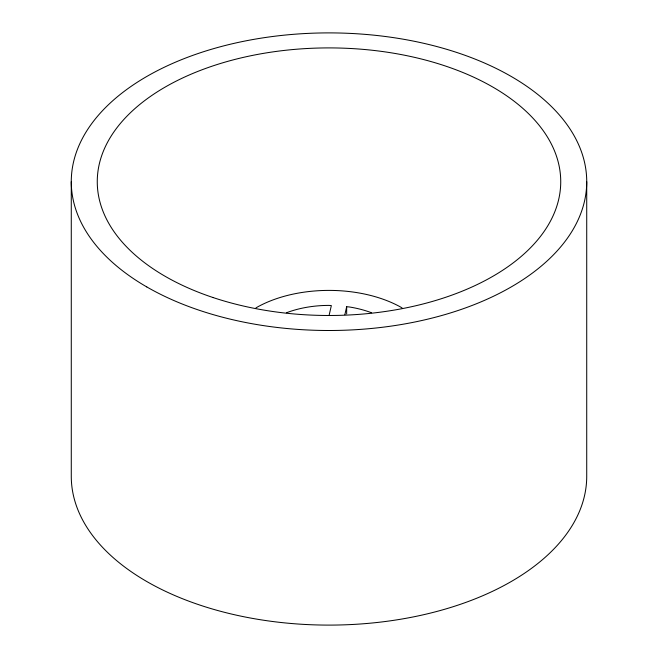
<?xml version="1.0" encoding="UTF-8"?>
<svg xmlns="http://www.w3.org/2000/svg" width="658" height="658" viewBox="0 0 658 658"><rect width="100%" height="100%" fill="white"/><g stroke="black" fill="none" stroke-linecap="round" stroke-linejoin="round"><path stroke-width="0.99" d="M329.066 315.552L331.344 305.583L329 305.402A77.315 44.637 0 0 0 286.534 312.739M344.85 314.721L346.667 306.751L349.011 306.924A77.315 44.637 0 0 1 371.466 312.739M586.722 181.698L586.722 476.302A257.722 148.798 0 0 1 329 625.1A257.722 148.798 0 0 1 71.278 476.302L71.278 181.698M346.667 306.751L346.667 313.899M255.946 307.87A103.314 59.648 0 0 1 402.054 307.87M146.759 286.913A257.722 148.798 0 0 0 577.946 220.208A257.722 148.798 0 0 0 262.295 37.967A257.722 148.798 0 0 0 146.759 286.913M213.134 297.564A231.731 133.788 0 0 0 560.731 181.698A231.731 133.788 0 0 0 213.134 65.833A231.731 133.788 0 0 0 213.134 297.564"/></g></svg>
